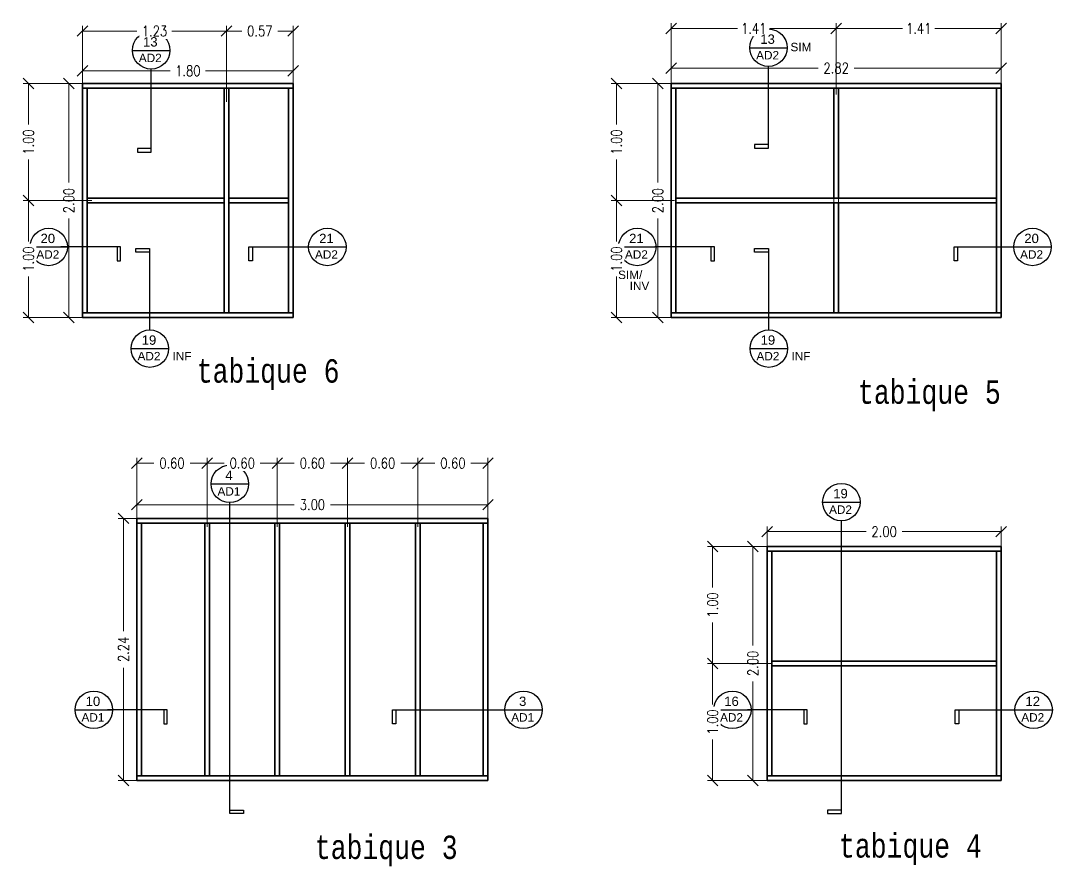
# Model space of a CAD drawing. Header units: metres. Extents: x -40 to 265, y 63 to 163.
# Drawn here: x 200.86 to 209.67, y 138.22 to 145.44 of the extents above; entities that cross this region are included whole.
import ezdxf
from ezdxf.enums import TextEntityAlignment as Align

# ---------------------------------------------------------------- set-up
doc = ezdxf.new("R2010")
doc.units = ezdxf.units.M
doc.header["$LTSCALE"] = 5
doc.header["$MEASUREMENT"] = 0
doc.layers.get('0').update_dxf_attribs({"color": 30})
doc.layers.get('DEFPOINTS').update_dxf_attribs({"color": 210})
for name, color, linetype, lineweight in [('A-ANNO-DIMS', 3, 'Continuous', 18), ('A-ANNO-TEXT', 3, 'Continuous', 18), ('A-DETL-GRPH', 4, 'Continuous', 25), ('A-DETL-MBND', 3, 'Continuous', 18), ('A-ELEV-MBE1', 7, 'Continuous', 35)]:
    doc.layers.add(name, color=color, linetype=linetype, lineweight=lineweight)
doc.styles.add('E-ARIAL', font='arial.ttf')
doc.styles.add('E-ROMANS', font='romans.shx', dxfattribs={"width": 0.8})
doc.dimstyles.new('E-0050_TICK_18', dxfattribs={"dimscale": 0.001, "dimtxt": 90, "dimasz": 90, "dimexe": 45, "dimexo": 30, "dimgap": 45, "dimtad": 0, "dimzin": 0, "dimdsep": 46, "dimtxsty": 'E-ROMANS', "dimblk": 'OBLIQUE', "dimcen": 45, "dimclrd": 256, "dimclre": 256, "dimclrt": 256, "dimadec": 0, "dimazin": 0, "dimtfac": 1, "dimtmove": 1, "dimatfit": 3, "dimldrblk": 'OPEN90', "dimfxl": 1, "dimtfill": 1, "dimtolj": 1, "dimtzin": 0, "dimarcsym": 0})

# ---------------------------------------------------------------- blocks, each defined once
blk = doc.blocks.new('_Oblique')
at = {"color": 0, "linetype": 'ByBlock', "lineweight": -2}
blk.add_line((-0.5, -0.5), (0.5, 0.5), dxfattribs=at)
blk = doc.blocks.new('*D152')
at = {"layer": 'A-ANNO-DIMS', "lineweight": -2, "transparency": 16777216}
for p, q in [((201.8623, 141.1906), (201.6902, 141.1906)), ((201.7352, 141.1906), (201.7352, 140.227)), ((201.7352, 138.9506), (201.7352, 139.9142)), ((201.8623, 138.9506), (201.6902, 138.9506))]:
    blk.add_line(p, q, dxfattribs=at)
at = {"layer": 'DEFPOINTS', "color": 0, "transparency": 16777216}
for p in [(201.8923, 141.1906), (201.7352, 138.9506), (201.8923, 138.9506)]:
    blk.add_point(p, dxfattribs=at)
at = {"layer": 'A-ANNO-DIMS', "lineweight": -2, "transparency": 16777216, "xscale": 0.09, "yscale": 0.09, "zscale": 0.09}
for p, rotation in [((201.7352, 141.1906), 90), ((201.7352, 138.9506), 270)]:
    blk.add_blockref('_Oblique', p, dxfattribs=dict(at, rotation=rotation))
at = {"layer": 'A-ANNO-DIMS', "transparency": 16777216, "insert": (201.7352, 140.0706), "char_height": 0.09, "attachment_point": 5, "rotation": 90, "style": 'E-ROMANS', "bg_fill": 3, "box_fill_scale": 1.25, "bg_fill_color": 256, "bg_fill_true_color": 13158600, "bg_fill_transparency": 0}
blk.add_mtext('\\A1;2.24', dxfattribs=at)
blk = doc.blocks.new('_Open90')
at = {"color": 0, "linetype": 'ByBlock', "lineweight": -2}
for p, q in [((0, 0), (-1, 0)), ((-0.5, 0.5), (0, 0)), ((0, 0), (-0.5, -0.5))]:
    blk.add_line(p, q, dxfattribs=at)
blk = doc.blocks.new('*D153')
at = {"layer": 'A-ANNO-DIMS', "lineweight": -2, "transparency": 16777216}
for p, q in [((207.2052, 140.9506), (207.0682, 140.9506)), ((207.1132, 140.9506), (207.1132, 140.1053)), ((207.1132, 138.9506), (207.1132, 139.7959)), ((207.2052, 138.9506), (207.0682, 138.9506))]:
    blk.add_line(p, q, dxfattribs=at)
at = {"layer": 'DEFPOINTS', "color": 0, "transparency": 16777216}
for p in [(207.2352, 140.9506), (207.1132, 138.9506), (207.2352, 138.9506)]:
    blk.add_point(p, dxfattribs=at)
at = {"layer": 'A-ANNO-DIMS', "lineweight": -2, "transparency": 16777216, "xscale": 0.09, "yscale": 0.09, "zscale": 0.09}
for p, rotation in [((207.1132, 140.9506), 90), ((207.1132, 138.9506), 270)]:
    blk.add_blockref('_Oblique', p, dxfattribs=dict(at, rotation=rotation))
at = {"layer": 'A-ANNO-DIMS', "transparency": 16777216, "insert": (207.1132, 139.9506), "char_height": 0.09, "attachment_point": 5, "rotation": 90, "style": 'E-ROMANS', "bg_fill": 3, "box_fill_scale": 1.25, "bg_fill_color": 256, "bg_fill_true_color": 13158600, "bg_fill_transparency": 0}
blk.add_mtext('\\A1;2.00', dxfattribs=at)
blk = doc.blocks.new('*D154')
at = {"layer": 'A-ANNO-DIMS', "lineweight": -2, "transparency": 16777216}
for p, q in [((207.2769, 140.9506), (206.7246, 140.9506)), ((206.7696, 140.9506), (206.7696, 140.6002)), ((206.7696, 139.9506), (206.7696, 140.301)), ((207.2769, 139.9506), (206.7246, 139.9506))]:
    blk.add_line(p, q, dxfattribs=at)
at = {"layer": 'DEFPOINTS', "color": 0, "transparency": 16777216}
for p in [(206.7696, 140.9506), (207.3069, 140.9506), (207.3069, 139.9506)]:
    blk.add_point(p, dxfattribs=at)
at = {"layer": 'A-ANNO-DIMS', "lineweight": -2, "transparency": 16777216, "xscale": 0.09, "yscale": 0.09, "zscale": 0.09}
for p, rotation in [((206.7696, 140.9506), 90), ((206.7696, 139.9506), 270)]:
    blk.add_blockref('_Oblique', p, dxfattribs=dict(at, rotation=rotation))
at = {"layer": 'A-ANNO-DIMS', "transparency": 16777216, "insert": (206.7696, 140.4506), "char_height": 0.09, "attachment_point": 5, "rotation": 90, "style": 'E-ROMANS', "bg_fill": 3, "box_fill_scale": 1.25, "bg_fill_color": 256, "bg_fill_true_color": 13158600, "bg_fill_transparency": 0}
blk.add_mtext('\\A1;1.00', dxfattribs=at)
blk = doc.blocks.new('*D155')
at = {"layer": 'A-ANNO-DIMS', "lineweight": -2, "transparency": 16777216}
for p, q in [((207.2769, 139.9506), (206.7246, 139.9506)), ((206.7696, 139.9506), (206.7696, 139.6002)), ((206.7696, 138.9506), (206.7696, 139.301)), ((207.2769, 138.9506), (206.7246, 138.9506))]:
    blk.add_line(p, q, dxfattribs=at)
at = {"layer": 'DEFPOINTS', "color": 0, "transparency": 16777216}
for p in [(207.3069, 139.9506), (206.7696, 138.9506), (207.3069, 138.9506)]:
    blk.add_point(p, dxfattribs=at)
at = {"layer": 'A-ANNO-DIMS', "lineweight": -2, "transparency": 16777216, "xscale": 0.09, "yscale": 0.09, "zscale": 0.09}
for p, rotation in [((206.7696, 139.9506), 90), ((206.7696, 138.9506), 270)]:
    blk.add_blockref('_Oblique', p, dxfattribs=dict(at, rotation=rotation))
at = {"layer": 'A-ANNO-DIMS', "transparency": 16777216, "insert": (206.7696, 139.4506), "char_height": 0.09, "attachment_point": 5, "rotation": 90, "style": 'E-ROMANS', "bg_fill": 3, "box_fill_scale": 1.25, "bg_fill_color": 256, "bg_fill_true_color": 13158600, "bg_fill_transparency": 0}
blk.add_mtext('\\A1;1.00', dxfattribs=at)
blk = doc.blocks.new('*D156')
at = {"layer": 'A-ANNO-DIMS', "lineweight": -2, "transparency": 16777216}
for p, q in [((207.2352, 140.9806), (207.2352, 141.1219)), ((207.2352, 141.0769), (208.0805, 141.0769)), ((209.2352, 141.0769), (208.3899, 141.0769)), ((209.2352, 140.9806), (209.2352, 141.1219))]:
    blk.add_line(p, q, dxfattribs=at)
at = {"layer": 'DEFPOINTS', "color": 0, "transparency": 16777216}
for p in [(209.2352, 141.0769), (207.2352, 140.9506), (209.2352, 140.9506)]:
    blk.add_point(p, dxfattribs=at)
at = {"layer": 'A-ANNO-DIMS', "lineweight": -2, "transparency": 16777216, "xscale": 0.09, "yscale": 0.09, "zscale": 0.09, "rotation": 180}
blk.add_blockref('_Oblique', (207.2352, 141.0769), dxfattribs=at)
at = {"layer": 'A-ANNO-DIMS', "lineweight": -2, "transparency": 16777216, "xscale": 0.09, "yscale": 0.09, "zscale": 0.09}
blk.add_blockref('_Oblique', (209.2352, 141.0769), dxfattribs=at)
at = {"layer": 'A-ANNO-DIMS', "transparency": 16777216, "insert": (208.2352, 141.0769), "char_height": 0.09, "attachment_point": 5, "style": 'E-ROMANS', "bg_fill": 3, "box_fill_scale": 1.25, "bg_fill_color": 256, "bg_fill_true_color": 13158600, "bg_fill_transparency": 0}
blk.add_mtext('\\A1;2.00', dxfattribs=at)
blk = doc.blocks.new('*D157')
at = {"layer": 'A-ANNO-DIMS', "lineweight": -2, "transparency": 16777216}
for p, q in [((206.4045, 144.9061), (206.2561, 144.9061)), ((206.3011, 144.9061), (206.3011, 144.0608)), ((206.3011, 142.9061), (206.3011, 143.7514)), ((206.4045, 142.9061), (206.2561, 142.9061))]:
    blk.add_line(p, q, dxfattribs=at)
at = {"layer": 'DEFPOINTS', "color": 0, "transparency": 16777216}
for p in [(206.4345, 144.9061), (206.3011, 142.9061), (206.4345, 142.9061)]:
    blk.add_point(p, dxfattribs=at)
at = {"layer": 'A-ANNO-DIMS', "lineweight": -2, "transparency": 16777216, "xscale": 0.09, "yscale": 0.09, "zscale": 0.09}
for p, rotation in [((206.3011, 144.9061), 90), ((206.3011, 142.9061), 270)]:
    blk.add_blockref('_Oblique', p, dxfattribs=dict(at, rotation=rotation))
at = {"layer": 'A-ANNO-DIMS', "transparency": 16777216, "insert": (206.3011, 143.9061), "char_height": 0.09, "attachment_point": 5, "rotation": 90, "style": 'E-ROMANS', "bg_fill": 3, "box_fill_scale": 1.25, "bg_fill_color": 256, "bg_fill_true_color": 13158600, "bg_fill_transparency": 0}
blk.add_mtext('\\A1;2.00', dxfattribs=at)
blk = doc.blocks.new('*D158')
at = {"layer": 'A-ANNO-DIMS', "lineweight": -2, "transparency": 16777216}
for p, q in [((206.4445, 143.9061), (205.903, 143.9061)), ((205.948, 143.9061), (205.948, 143.5557)), ((205.948, 142.9061), (205.948, 143.2565)), ((206.4445, 142.9061), (205.903, 142.9061))]:
    blk.add_line(p, q, dxfattribs=at)
at = {"layer": 'DEFPOINTS', "color": 0, "transparency": 16777216}
for p in [(206.4745, 143.9061), (205.948, 142.9061), (206.4745, 142.9061)]:
    blk.add_point(p, dxfattribs=at)
at = {"layer": 'A-ANNO-DIMS', "lineweight": -2, "transparency": 16777216, "xscale": 0.09, "yscale": 0.09, "zscale": 0.09}
for p, rotation in [((205.948, 143.9061), 90), ((205.948, 142.9061), 270)]:
    blk.add_blockref('_Oblique', p, dxfattribs=dict(at, rotation=rotation))
at = {"layer": 'A-ANNO-DIMS', "transparency": 16777216, "insert": (205.948, 143.4061), "char_height": 0.09, "attachment_point": 5, "rotation": 90, "style": 'E-ROMANS', "bg_fill": 3, "box_fill_scale": 1.25, "bg_fill_color": 256, "bg_fill_true_color": 13158600, "bg_fill_transparency": 0}
blk.add_mtext('\\A1;1.00', dxfattribs=at)
blk = doc.blocks.new('*D159')
at = {"layer": 'A-ANNO-DIMS', "lineweight": -2, "transparency": 16777216}
for p, q in [((206.4445, 144.9061), (205.903, 144.9061)), ((205.948, 144.9061), (205.948, 144.5557)), ((205.948, 143.9061), (205.948, 144.2565)), ((206.4445, 143.9061), (205.903, 143.9061))]:
    blk.add_line(p, q, dxfattribs=at)
at = {"layer": 'DEFPOINTS', "color": 0, "transparency": 16777216}
for p in [(205.948, 144.9061), (206.4745, 144.9061), (206.4745, 143.9061)]:
    blk.add_point(p, dxfattribs=at)
at = {"layer": 'A-ANNO-DIMS', "lineweight": -2, "transparency": 16777216, "xscale": 0.09, "yscale": 0.09, "zscale": 0.09}
for p, rotation in [((205.948, 144.9061), 90), ((205.948, 143.9061), 270)]:
    blk.add_blockref('_Oblique', p, dxfattribs=dict(at, rotation=rotation))
at = {"layer": 'A-ANNO-DIMS', "transparency": 16777216, "insert": (205.948, 144.4061), "char_height": 0.09, "attachment_point": 5, "rotation": 90, "style": 'E-ROMANS', "bg_fill": 3, "box_fill_scale": 1.25, "bg_fill_color": 256, "bg_fill_true_color": 13158600, "bg_fill_transparency": 0}
blk.add_mtext('\\A1;1.00', dxfattribs=at)
blk = doc.blocks.new('*D167')
at = {"layer": 'A-ANNO-DIMS', "lineweight": -2, "transparency": 16777216}
for p, q in [((201.8499, 141.1722), (201.8499, 141.352)), ((204.8499, 141.1722), (204.8499, 141.352)), ((201.8499, 141.307), (203.1951, 141.307)), ((204.8499, 141.307), (203.5046, 141.307))]:
    blk.add_line(p, q, dxfattribs=at)
at = {"layer": 'DEFPOINTS', "color": 0, "transparency": 16777216}
for p in [(204.8499, 141.307), (201.8499, 141.1422), (204.8499, 141.1422)]:
    blk.add_point(p, dxfattribs=at)
at = {"layer": 'A-ANNO-DIMS', "lineweight": -2, "transparency": 16777216, "xscale": 0.09, "yscale": 0.09, "zscale": 0.09, "rotation": 180}
blk.add_blockref('_Oblique', (201.8499, 141.307), dxfattribs=at)
at = {"layer": 'A-ANNO-DIMS', "lineweight": -2, "transparency": 16777216, "xscale": 0.09, "yscale": 0.09, "zscale": 0.09}
blk.add_blockref('_Oblique', (204.8499, 141.307), dxfattribs=at)
at = {"layer": 'A-ANNO-DIMS', "transparency": 16777216, "insert": (203.3499, 141.307), "char_height": 0.09, "attachment_point": 5, "style": 'E-ROMANS', "bg_fill": 3, "box_fill_scale": 1.25, "bg_fill_color": 256, "bg_fill_true_color": 13158600, "bg_fill_transparency": 0}
blk.add_mtext('\\A1;3.00', dxfattribs=at)
blk = doc.blocks.new('*D168')
at = {"layer": 'A-ANNO-DIMS', "lineweight": -2, "transparency": 16777216}
for p, q in [((201.8499, 141.1584), (201.8499, 141.7072)), ((202.4499, 141.1584), (202.4499, 141.7072)), ((201.8499, 141.6622), (201.9951, 141.6622)), ((202.4499, 141.6622), (202.3046, 141.6622))]:
    blk.add_line(p, q, dxfattribs=at)
at = {"layer": 'DEFPOINTS', "color": 0, "transparency": 16777216}
for p in [(202.4499, 141.6622), (201.8499, 141.1284), (202.4499, 141.1284)]:
    blk.add_point(p, dxfattribs=at)
at = {"layer": 'A-ANNO-DIMS', "lineweight": -2, "transparency": 16777216, "xscale": 0.09, "yscale": 0.09, "zscale": 0.09, "rotation": 180}
blk.add_blockref('_Oblique', (201.8499, 141.6622), dxfattribs=at)
at = {"layer": 'A-ANNO-DIMS', "lineweight": -2, "transparency": 16777216, "xscale": 0.09, "yscale": 0.09, "zscale": 0.09}
blk.add_blockref('_Oblique', (202.4499, 141.6622), dxfattribs=at)
at = {"layer": 'A-ANNO-DIMS', "transparency": 16777216, "insert": (202.1499, 141.6622), "char_height": 0.09, "attachment_point": 5, "style": 'E-ROMANS', "bg_fill": 3, "box_fill_scale": 1.25, "bg_fill_color": 256, "bg_fill_true_color": 13158600, "bg_fill_transparency": 0}
blk.add_mtext('\\A1;0.60', dxfattribs=at)
blk = doc.blocks.new('*D169')
at = {"layer": 'A-ANNO-DIMS', "lineweight": -2, "transparency": 16777216}
for p, q in [((202.4499, 141.1184), (202.4499, 141.7072)), ((203.0499, 141.1184), (203.0499, 141.7072)), ((202.4499, 141.6622), (202.5951, 141.6622)), ((203.0499, 141.6622), (202.9046, 141.6622))]:
    blk.add_line(p, q, dxfattribs=at)
at = {"layer": 'DEFPOINTS', "color": 0, "transparency": 16777216}
for p in [(203.0499, 141.6622), (202.4499, 141.0884), (203.0499, 141.0884)]:
    blk.add_point(p, dxfattribs=at)
at = {"layer": 'A-ANNO-DIMS', "lineweight": -2, "transparency": 16777216, "xscale": 0.09, "yscale": 0.09, "zscale": 0.09, "rotation": 180}
blk.add_blockref('_Oblique', (202.4499, 141.6622), dxfattribs=at)
at = {"layer": 'A-ANNO-DIMS', "lineweight": -2, "transparency": 16777216, "xscale": 0.09, "yscale": 0.09, "zscale": 0.09}
blk.add_blockref('_Oblique', (203.0499, 141.6622), dxfattribs=at)
at = {"layer": 'A-ANNO-DIMS', "transparency": 16777216, "insert": (202.7499, 141.6622), "char_height": 0.09, "attachment_point": 5, "style": 'E-ROMANS', "bg_fill": 3, "box_fill_scale": 1.25, "bg_fill_color": 256, "bg_fill_true_color": 13158600, "bg_fill_transparency": 0}
blk.add_mtext('\\A1;0.60', dxfattribs=at)
blk = doc.blocks.new('*D170')
at = {"layer": 'A-ANNO-DIMS', "lineweight": -2, "transparency": 16777216}
for p, q in [((203.0499, 141.1184), (203.0499, 141.7072)), ((203.6499, 141.1184), (203.6499, 141.7072)), ((203.0499, 141.6622), (203.1951, 141.6622)), ((203.6499, 141.6622), (203.5046, 141.6622))]:
    blk.add_line(p, q, dxfattribs=at)
at = {"layer": 'DEFPOINTS', "color": 0, "transparency": 16777216}
for p in [(203.6499, 141.6622), (203.0499, 141.0884), (203.6499, 141.0884)]:
    blk.add_point(p, dxfattribs=at)
at = {"layer": 'A-ANNO-DIMS', "lineweight": -2, "transparency": 16777216, "xscale": 0.09, "yscale": 0.09, "zscale": 0.09, "rotation": 180}
blk.add_blockref('_Oblique', (203.0499, 141.6622), dxfattribs=at)
at = {"layer": 'A-ANNO-DIMS', "lineweight": -2, "transparency": 16777216, "xscale": 0.09, "yscale": 0.09, "zscale": 0.09}
blk.add_blockref('_Oblique', (203.6499, 141.6622), dxfattribs=at)
at = {"layer": 'A-ANNO-DIMS', "transparency": 16777216, "insert": (203.3499, 141.6622), "char_height": 0.09, "attachment_point": 5, "style": 'E-ROMANS', "bg_fill": 3, "box_fill_scale": 1.25, "bg_fill_color": 256, "bg_fill_true_color": 13158600, "bg_fill_transparency": 0}
blk.add_mtext('\\A1;0.60', dxfattribs=at)
blk = doc.blocks.new('*D171')
at = {"layer": 'A-ANNO-DIMS', "lineweight": -2, "transparency": 16777216}
for p, q in [((203.6499, 141.1184), (203.6499, 141.7072)), ((204.2499, 141.1184), (204.2499, 141.7072)), ((203.6499, 141.6622), (203.7951, 141.6622)), ((204.2499, 141.6622), (204.1046, 141.6622))]:
    blk.add_line(p, q, dxfattribs=at)
at = {"layer": 'DEFPOINTS', "color": 0, "transparency": 16777216}
for p in [(204.2499, 141.6622), (203.6499, 141.0884), (204.2499, 141.0884)]:
    blk.add_point(p, dxfattribs=at)
at = {"layer": 'A-ANNO-DIMS', "lineweight": -2, "transparency": 16777216, "xscale": 0.09, "yscale": 0.09, "zscale": 0.09, "rotation": 180}
blk.add_blockref('_Oblique', (203.6499, 141.6622), dxfattribs=at)
at = {"layer": 'A-ANNO-DIMS', "lineweight": -2, "transparency": 16777216, "xscale": 0.09, "yscale": 0.09, "zscale": 0.09}
blk.add_blockref('_Oblique', (204.2499, 141.6622), dxfattribs=at)
at = {"layer": 'A-ANNO-DIMS', "transparency": 16777216, "insert": (203.9499, 141.6622), "char_height": 0.09, "attachment_point": 5, "style": 'E-ROMANS', "bg_fill": 3, "box_fill_scale": 1.25, "bg_fill_color": 256, "bg_fill_true_color": 13158600, "bg_fill_transparency": 0}
blk.add_mtext('\\A1;0.60', dxfattribs=at)
blk = doc.blocks.new('*D172')
at = {"layer": 'A-ANNO-DIMS', "lineweight": -2, "transparency": 16777216}
for p, q in [((204.2499, 141.1184), (204.2499, 141.7072)), ((204.8499, 141.1184), (204.8499, 141.7072)), ((204.2499, 141.6622), (204.3951, 141.6622)), ((204.8499, 141.6622), (204.7046, 141.6622))]:
    blk.add_line(p, q, dxfattribs=at)
at = {"layer": 'DEFPOINTS', "color": 0, "transparency": 16777216}
for p in [(204.8499, 141.6622), (204.2499, 141.0884), (204.8499, 141.0884)]:
    blk.add_point(p, dxfattribs=at)
at = {"layer": 'A-ANNO-DIMS', "lineweight": -2, "transparency": 16777216, "xscale": 0.09, "yscale": 0.09, "zscale": 0.09, "rotation": 180}
blk.add_blockref('_Oblique', (204.2499, 141.6622), dxfattribs=at)
at = {"layer": 'A-ANNO-DIMS', "lineweight": -2, "transparency": 16777216, "xscale": 0.09, "yscale": 0.09, "zscale": 0.09}
blk.add_blockref('_Oblique', (204.8499, 141.6622), dxfattribs=at)
at = {"layer": 'A-ANNO-DIMS', "transparency": 16777216, "insert": (204.5499, 141.6622), "char_height": 0.09, "attachment_point": 5, "style": 'E-ROMANS', "bg_fill": 3, "box_fill_scale": 1.25, "bg_fill_color": 256, "bg_fill_true_color": 13158600, "bg_fill_transparency": 0}
blk.add_mtext('\\A1;0.60', dxfattribs=at)
blk = doc.blocks.new('*D173')
at = {"layer": 'A-ANNO-DIMS', "lineweight": -2, "transparency": 16777216}
for p, q in [((206.4154, 144.9361), (206.4154, 145.0831)), ((206.4154, 145.0381), (207.6706, 145.0381)), ((209.2352, 145.0381), (207.98, 145.0381)), ((209.2352, 144.9361), (209.2352, 145.0831))]:
    blk.add_line(p, q, dxfattribs=at)
at = {"layer": 'DEFPOINTS', "color": 0, "transparency": 16777216}
for p in [(209.2352, 145.0381), (206.4154, 144.9061), (209.2352, 144.9061)]:
    blk.add_point(p, dxfattribs=at)
at = {"layer": 'A-ANNO-DIMS', "lineweight": -2, "transparency": 16777216, "xscale": 0.09, "yscale": 0.09, "zscale": 0.09, "rotation": 180}
blk.add_blockref('_Oblique', (206.4154, 145.0381), dxfattribs=at)
at = {"layer": 'A-ANNO-DIMS', "lineweight": -2, "transparency": 16777216, "xscale": 0.09, "yscale": 0.09, "zscale": 0.09}
blk.add_blockref('_Oblique', (209.2352, 145.0381), dxfattribs=at)
at = {"layer": 'A-ANNO-DIMS', "transparency": 16777216, "insert": (207.8253, 145.0381), "char_height": 0.09, "attachment_point": 5, "style": 'E-ROMANS', "bg_fill": 3, "box_fill_scale": 1.25, "bg_fill_color": 256, "bg_fill_true_color": 13158600, "bg_fill_transparency": 0}
blk.add_mtext('\\A1;2.82', dxfattribs=at)
blk = doc.blocks.new('*D174')
at = {"layer": 'A-ANNO-DIMS', "lineweight": -2, "transparency": 16777216}
for p, q in [((206.4154, 144.8135), (206.4154, 145.4211)), ((207.8253, 144.8135), (207.8253, 145.4211)), ((206.4154, 145.3761), (206.981, 145.3761)), ((207.8253, 145.3761), (207.2596, 145.3761))]:
    blk.add_line(p, q, dxfattribs=at)
at = {"layer": 'DEFPOINTS', "color": 0, "transparency": 16777216}
for p in [(207.8253, 145.3761), (206.4154, 144.7835), (207.8253, 144.7835)]:
    blk.add_point(p, dxfattribs=at)
at = {"layer": 'A-ANNO-DIMS', "lineweight": -2, "transparency": 16777216, "xscale": 0.09, "yscale": 0.09, "zscale": 0.09, "rotation": 180}
blk.add_blockref('_Oblique', (206.4154, 145.3761), dxfattribs=at)
at = {"layer": 'A-ANNO-DIMS', "lineweight": -2, "transparency": 16777216, "xscale": 0.09, "yscale": 0.09, "zscale": 0.09}
blk.add_blockref('_Oblique', (207.8253, 145.3761), dxfattribs=at)
at = {"layer": 'A-ANNO-DIMS', "transparency": 16777216, "insert": (207.1203, 145.3761), "char_height": 0.09, "attachment_point": 5, "style": 'E-ROMANS', "bg_fill": 3, "box_fill_scale": 1.25, "bg_fill_color": 256, "bg_fill_true_color": 13158600, "bg_fill_transparency": 0}
blk.add_mtext('\\A1;1.41', dxfattribs=at)
blk = doc.blocks.new('*D175')
at = {"layer": 'A-ANNO-DIMS', "lineweight": -2, "transparency": 16777216}
for p, q in [((207.8253, 144.8135), (207.8253, 145.4211)), ((209.2352, 144.8135), (209.2352, 145.4211)), ((207.8253, 145.3761), (208.3909, 145.3761)), ((209.2352, 145.3761), (208.6695, 145.3761))]:
    blk.add_line(p, q, dxfattribs=at)
at = {"layer": 'DEFPOINTS', "color": 0, "transparency": 16777216}
for p in [(209.2352, 145.3761), (207.8253, 144.7835), (209.2352, 144.7835)]:
    blk.add_point(p, dxfattribs=at)
at = {"layer": 'A-ANNO-DIMS', "lineweight": -2, "transparency": 16777216, "xscale": 0.09, "yscale": 0.09, "zscale": 0.09, "rotation": 180}
blk.add_blockref('_Oblique', (207.8253, 145.3761), dxfattribs=at)
at = {"layer": 'A-ANNO-DIMS', "lineweight": -2, "transparency": 16777216, "xscale": 0.09, "yscale": 0.09, "zscale": 0.09}
blk.add_blockref('_Oblique', (209.2352, 145.3761), dxfattribs=at)
at = {"layer": 'A-ANNO-DIMS', "transparency": 16777216, "insert": (208.5302, 145.3761), "char_height": 0.09, "attachment_point": 5, "style": 'E-ROMANS', "bg_fill": 3, "box_fill_scale": 1.25, "bg_fill_color": 256, "bg_fill_true_color": 13158600, "bg_fill_transparency": 0}
blk.add_mtext('\\A1;1.41', dxfattribs=at)
blk = doc.blocks.new('*D176')
at = {"layer": 'A-ANNO-DIMS', "lineweight": -2, "transparency": 16777216}
for p, q in [((201.4061, 144.9061), (201.2232, 144.9061)), ((201.2682, 144.9061), (201.2682, 144.0608)), ((201.2682, 142.9061), (201.2682, 143.7514)), ((201.4061, 142.9061), (201.2232, 142.9061))]:
    blk.add_line(p, q, dxfattribs=at)
at = {"layer": 'DEFPOINTS', "color": 0, "transparency": 16777216}
for p in [(201.4361, 144.9061), (201.2682, 142.9061), (201.4361, 142.9061)]:
    blk.add_point(p, dxfattribs=at)
at = {"layer": 'A-ANNO-DIMS', "lineweight": -2, "transparency": 16777216, "xscale": 0.09, "yscale": 0.09, "zscale": 0.09}
for p, rotation in [((201.2682, 144.9061), 90), ((201.2682, 142.9061), 270)]:
    blk.add_blockref('_Oblique', p, dxfattribs=dict(at, rotation=rotation))
at = {"layer": 'A-ANNO-DIMS', "transparency": 16777216, "insert": (201.2682, 143.9061), "char_height": 0.09, "attachment_point": 5, "rotation": 90, "style": 'E-ROMANS', "bg_fill": 3, "box_fill_scale": 1.25, "bg_fill_color": 256, "bg_fill_true_color": 13158600, "bg_fill_transparency": 0}
blk.add_mtext('\\A1;2.00', dxfattribs=at)
blk = doc.blocks.new('*D177')
at = {"layer": 'A-ANNO-DIMS', "lineweight": -2, "transparency": 16777216}
for p, q in [((201.4651, 144.9061), (200.879, 144.9061)), ((200.924, 144.9061), (200.924, 144.5557)), ((200.924, 143.9061), (200.924, 144.2565)), ((201.4651, 143.9061), (200.879, 143.9061))]:
    blk.add_line(p, q, dxfattribs=at)
at = {"layer": 'DEFPOINTS', "color": 0, "transparency": 16777216}
for p in [(200.924, 144.9061), (201.4951, 144.9061), (201.4951, 143.9061)]:
    blk.add_point(p, dxfattribs=at)
at = {"layer": 'A-ANNO-DIMS', "lineweight": -2, "transparency": 16777216, "xscale": 0.09, "yscale": 0.09, "zscale": 0.09}
for p, rotation in [((200.924, 144.9061), 90), ((200.924, 143.9061), 270)]:
    blk.add_blockref('_Oblique', p, dxfattribs=dict(at, rotation=rotation))
at = {"layer": 'A-ANNO-DIMS', "transparency": 16777216, "insert": (200.924, 144.4061), "char_height": 0.09, "attachment_point": 5, "rotation": 90, "style": 'E-ROMANS', "bg_fill": 3, "box_fill_scale": 1.25, "bg_fill_color": 256, "bg_fill_true_color": 13158600, "bg_fill_transparency": 0}
blk.add_mtext('\\A1;1.00', dxfattribs=at)
blk = doc.blocks.new('*D178')
at = {"layer": 'A-ANNO-DIMS', "lineweight": -2, "transparency": 16777216}
for p, q in [((201.4651, 143.9061), (200.879, 143.9061)), ((200.924, 143.9061), (200.924, 143.5557)), ((200.924, 142.9061), (200.924, 143.2565)), ((201.4651, 142.9061), (200.879, 142.9061))]:
    blk.add_line(p, q, dxfattribs=at)
at = {"layer": 'DEFPOINTS', "color": 0, "transparency": 16777216}
for p in [(201.4951, 143.9061), (200.924, 142.9061), (201.4951, 142.9061)]:
    blk.add_point(p, dxfattribs=at)
at = {"layer": 'A-ANNO-DIMS', "lineweight": -2, "transparency": 16777216, "xscale": 0.09, "yscale": 0.09, "zscale": 0.09}
for p, rotation in [((200.924, 143.9061), 90), ((200.924, 142.9061), 270)]:
    blk.add_blockref('_Oblique', p, dxfattribs=dict(at, rotation=rotation))
at = {"layer": 'A-ANNO-DIMS', "transparency": 16777216, "insert": (200.924, 143.4061), "char_height": 0.09, "attachment_point": 5, "rotation": 90, "style": 'E-ROMANS', "bg_fill": 3, "box_fill_scale": 1.25, "bg_fill_color": 256, "bg_fill_true_color": 13158600, "bg_fill_transparency": 0}
blk.add_mtext('\\A1;1.00', dxfattribs=at)
blk = doc.blocks.new('*D179')
at = {"layer": 'A-ANNO-DIMS', "lineweight": -2, "transparency": 16777216}
for p, q in [((201.3852, 144.7493), (201.3852, 145.3995)), ((202.6152, 144.7493), (202.6152, 145.3995)), ((201.3852, 145.3545), (201.8506, 145.3545)), ((202.6152, 145.3545), (202.1498, 145.3545))]:
    blk.add_line(p, q, dxfattribs=at)
at = {"layer": 'DEFPOINTS', "color": 0, "transparency": 16777216}
for p in [(201.3852, 145.3545), (201.3852, 144.7193), (202.6152, 144.7193)]:
    blk.add_point(p, dxfattribs=at)
at = {"layer": 'A-ANNO-DIMS', "lineweight": -2, "transparency": 16777216, "xscale": 0.09, "yscale": 0.09, "zscale": 0.09, "rotation": 180}
blk.add_blockref('_Oblique', (201.3852, 145.3545), dxfattribs=at)
at = {"layer": 'A-ANNO-DIMS', "lineweight": -2, "transparency": 16777216, "xscale": 0.09, "yscale": 0.09, "zscale": 0.09}
blk.add_blockref('_Oblique', (202.6152, 145.3545), dxfattribs=at)
at = {"layer": 'A-ANNO-DIMS', "transparency": 16777216, "insert": (202.0002, 145.3545), "char_height": 0.09, "attachment_point": 5, "style": 'E-ROMANS', "bg_fill": 3, "box_fill_scale": 1.25, "bg_fill_color": 256, "bg_fill_true_color": 13158600, "bg_fill_transparency": 0}
blk.add_mtext('\\A1;1.23', dxfattribs=at)
blk = doc.blocks.new('*D180')
at = {"layer": 'A-ANNO-DIMS', "lineweight": -2, "transparency": 16777216}
for p, q in [((201.3852, 144.9121), (201.3852, 145.0591)), ((203.1852, 144.9121), (203.1852, 145.0591)), ((201.3852, 145.0141), (202.1356, 145.0141)), ((203.1852, 145.0141), (202.4348, 145.0141))]:
    blk.add_line(p, q, dxfattribs=at)
at = {"layer": 'DEFPOINTS', "color": 0, "transparency": 16777216}
for p in [(203.1852, 145.0141), (201.3852, 144.8821), (203.1852, 144.8821)]:
    blk.add_point(p, dxfattribs=at)
at = {"layer": 'A-ANNO-DIMS', "lineweight": -2, "transparency": 16777216, "xscale": 0.09, "yscale": 0.09, "zscale": 0.09, "rotation": 180}
blk.add_blockref('_Oblique', (201.3852, 145.0141), dxfattribs=at)
at = {"layer": 'A-ANNO-DIMS', "lineweight": -2, "transparency": 16777216, "xscale": 0.09, "yscale": 0.09, "zscale": 0.09}
blk.add_blockref('_Oblique', (203.1852, 145.0141), dxfattribs=at)
at = {"layer": 'A-ANNO-DIMS', "transparency": 16777216, "insert": (202.2852, 145.0141), "char_height": 0.09, "attachment_point": 5, "style": 'E-ROMANS', "bg_fill": 3, "box_fill_scale": 1.25, "bg_fill_color": 256, "bg_fill_true_color": 13158600, "bg_fill_transparency": 0}
blk.add_mtext('\\A1;1.80', dxfattribs=at)
blk = doc.blocks.new('*D181')
at = {"layer": 'A-ANNO-DIMS', "lineweight": -2, "transparency": 16777216}
for p, q in [((202.6152, 144.7493), (202.6152, 145.3995)), ((203.1852, 144.7493), (203.1852, 145.3995)), ((202.6152, 145.3545), (202.7455, 145.3545)), ((203.1852, 145.3545), (203.0549, 145.3545))]:
    blk.add_line(p, q, dxfattribs=at)
at = {"layer": 'DEFPOINTS', "color": 0, "transparency": 16777216}
for p in [(203.1852, 145.3545), (202.6152, 144.7193), (203.1852, 144.7193)]:
    blk.add_point(p, dxfattribs=at)
at = {"layer": 'A-ANNO-DIMS', "lineweight": -2, "transparency": 16777216, "xscale": 0.09, "yscale": 0.09, "zscale": 0.09, "rotation": 180}
blk.add_blockref('_Oblique', (202.6152, 145.3545), dxfattribs=at)
at = {"layer": 'A-ANNO-DIMS', "lineweight": -2, "transparency": 16777216, "xscale": 0.09, "yscale": 0.09, "zscale": 0.09}
blk.add_blockref('_Oblique', (203.1852, 145.3545), dxfattribs=at)
at = {"layer": 'A-ANNO-DIMS', "transparency": 16777216, "insert": (202.9002, 145.3545), "char_height": 0.09, "attachment_point": 5, "style": 'E-ROMANS', "bg_fill": 3, "box_fill_scale": 1.25, "bg_fill_color": 256, "bg_fill_true_color": 13158600, "bg_fill_transparency": 0}
blk.add_mtext('\\A1;0.57', dxfattribs=at)
blk = doc.blocks.new('QM-ARQ-DET')
at = {"layer": 'A-ANNO-DIMS'}
for p, q in [((207.8053, 143.9261), (207.8053, 143.8861)), ((207.8453, 143.9261), (207.8453, 143.8861)), ((209.2186, 138.9506), (209.2352, 138.9506))]:
    blk.add_line(p, q, dxfattribs=at)
for p in [(202.3674, 138.9906), (202.9049, 138.9906), (203.4424, 138.9906)]:
    blk.add_point(p, dxfattribs=at)
at = {"layer": 'A-DETL-GRPH'}
for p, q in [((207.0866, 145.2123), (207.4066, 145.2123)), ((201.812, 145.1892), (202.132, 145.1892)), ((201.972, 144.3504), (201.972, 145.0292)), ((207.2466, 144.3845), (207.2466, 145.0523)), ((200.9363, 143.5096), (201.2563, 143.5096)), ((201.6802, 143.5096), (201.2001, 143.5096)), ((201.9581, 143.4665), (201.9581, 142.8008)), ((202.8372, 143.5096), (203.3173, 143.5096)), ((203.3173, 143.5096), (203.6373, 143.5096)), ((205.9657, 143.5096), (206.2857, 143.5096)), ((206.7554, 143.5096), (206.2753, 143.5096)), ((207.2466, 143.4665), (207.2466, 142.8008)), ((208.8625, 143.5096), (209.3426, 143.5096)), ((209.3426, 143.5096), (209.6626, 143.5096)), ((201.8009, 142.6408), (202.1209, 142.6408)), ((207.0894, 142.6409), (207.4094, 142.6409)), ((202.484, 141.4849), (202.804, 141.4849)), ((202.644, 138.6969), (202.644, 141.3249)), ((207.7098, 141.3293), (208.0298, 141.3293)), ((207.8698, 138.6969), (207.8698, 141.1693)), ((201.3219, 139.5541), (201.6419, 139.5541)), ((202.0797, 139.5541), (201.5997, 139.5541)), ((204.0631, 139.5541), (205.0823, 139.5541)), ((204.9939, 139.5541), (205.3139, 139.5541)), ((206.7785, 139.5541), (207.0985, 139.5541)), ((207.548, 139.5541), (207.0679, 139.5541)), ((208.8725, 139.5541), (209.3526, 139.5541)), ((209.3526, 139.5541), (209.6726, 139.5541))]:
    blk.add_line(p, q, dxfattribs=at)
for points in [[(201.972, 144.3504), (201.8538, 144.3504), (201.8538, 144.3208), (201.972, 144.3208)], [(207.2466, 144.3845), (207.1284, 144.3845), (207.1284, 144.355), (207.2466, 144.355)], [(201.6802, 143.5096), (201.6802, 143.3914), (201.7097, 143.3914), (201.7097, 143.5096)], [(201.9581, 143.4665), (201.8399, 143.4665), (201.8399, 143.496), (201.9581, 143.496)], [(202.8372, 143.5096), (202.8372, 143.3914), (202.8077, 143.3914), (202.8077, 143.5096)], [(206.7554, 143.5096), (206.7554, 143.3914), (206.7849, 143.3914), (206.7849, 143.5096)], [(207.2466, 143.4665), (207.1284, 143.4665), (207.1284, 143.496), (207.2466, 143.496)], [(208.8625, 143.5096), (208.8625, 143.3914), (208.833, 143.3914), (208.833, 143.5096)], [(202.0797, 139.5541), (202.0797, 139.4359), (202.1093, 139.4359), (202.1093, 139.5541)], [(204.0631, 139.5541), (204.0631, 139.4359), (204.0336, 139.4359), (204.0336, 139.5541)], [(207.548, 139.5541), (207.548, 139.4359), (207.5775, 139.4359), (207.5775, 139.5541)], [(208.8725, 139.5541), (208.8725, 139.4359), (208.843, 139.4359), (208.843, 139.5541)], [(202.644, 138.6969), (202.7622, 138.6969), (202.7622, 138.6674), (202.644, 138.6674)], [(207.8698, 138.6969), (207.7517, 138.6969), (207.7517, 138.6674), (207.8698, 138.6674)]]:
    blk.add_lwpolyline(points, close=True, dxfattribs=at)
for centre in [(201.972, 145.1892), (207.2466, 145.2123), (201.0963, 143.5096), (203.4773, 143.5096), (206.1257, 143.5096), (209.5026, 143.5096), (201.9609, 142.6408), (207.2494, 142.6409), (202.644, 141.4849), (207.8698, 141.3293), (201.4819, 139.5541), (205.1539, 139.5541), (206.9385, 139.5541), (209.5126, 139.5541)]:
    blk.add_circle(centre, 0.16, dxfattribs=at)
at = {"layer": 'A-ELEV-MBE1'}
for p, q in [((202.5952, 144.8661), (202.5952, 142.9461)), ((202.6352, 144.8661), (202.6352, 142.9461)), ((203.1452, 142.9461), (203.1452, 144.8661)), ((203.1852, 142.9061), (203.1852, 144.9061)), ((206.4154, 144.9061), (206.4154, 142.9061)), ((206.4154, 144.9061), (209.2352, 144.9061)), ((206.4154, 144.8661), (209.2352, 144.8661)), ((206.4554, 144.8661), (206.4554, 142.9461)), ((207.8053, 143.9261), (207.8053, 144.8661)), ((207.8453, 143.9261), (207.8453, 144.8661)), ((209.1952, 142.9461), (209.1952, 144.8661)), ((209.2352, 142.9061), (209.2352, 144.9061)), ((203.1452, 143.9261), (202.6352, 143.9261)), ((203.1452, 143.8861), (202.6352, 143.8861)), ((207.8451, 143.9261), (206.4554, 143.9261)), ((207.8451, 143.8861), (206.4554, 143.8861)), ((207.8053, 142.9461), (207.8053, 143.8861)), ((209.1952, 143.9261), (207.8453, 143.9261)), ((209.1952, 143.8861), (207.8453, 143.8861)), ((207.8453, 142.9461), (207.8453, 143.8861)), ((201.3852, 142.9461), (203.1852, 142.9461)), ((206.4154, 142.9461), (209.2352, 142.9461)), ((201.3852, 142.9061), (203.1852, 142.9061)), ((206.4154, 142.9061), (209.2352, 142.9061)), ((201.8499, 141.1906), (204.8499, 141.1906)), ((201.8499, 138.9506), (201.8499, 141.1906)), ((201.8499, 141.1506), (204.8499, 141.1506)), ((201.8899, 138.9906), (201.8899, 141.1506)), ((202.4299, 138.9906), (202.4299, 141.1506)), ((202.4699, 138.9906), (202.4699, 141.1506)), ((203.0299, 138.9906), (203.0299, 141.1506)), ((203.0699, 138.9906), (203.0699, 141.1506)), ((203.6299, 138.9906), (203.6299, 141.1506)), ((203.6699, 138.9906), (203.6699, 141.1506)), ((204.2299, 138.9906), (204.2299, 141.1506)), ((204.2699, 138.9906), (204.2699, 141.1506)), ((204.8099, 138.9906), (204.8099, 141.1506)), ((204.8499, 141.1906), (204.8499, 138.9506)), ((207.2352, 140.9506), (209.2352, 140.9506)), ((207.2352, 138.9506), (207.2352, 140.9506)), ((207.2352, 138.9506), (207.2352, 140.9506)), ((207.2352, 140.9106), (209.2352, 140.9106)), ((207.2752, 138.9906), (207.2752, 140.9106)), ((209.1952, 140.9106), (209.1952, 138.9906)), ((209.2352, 140.9506), (209.2352, 138.9506)), ((207.2752, 139.9706), (209.1952, 139.9706)), ((207.2752, 139.9306), (209.1952, 139.9306)), ((204.8499, 138.9906), (201.8499, 138.9906)), ((204.8499, 138.9506), (201.8499, 138.9506)), ((209.2352, 138.9906), (207.2352, 138.9906)), ((209.2352, 138.9506), (207.2352, 138.9506)), ((209.2186, 138.9506), (208.1136, 138.9506))]:
    blk.add_line(p, q, dxfattribs=at)
at = {"layer": 'A-ANNO-TEXT', "style": 'E-ARIAL'}
for s, height, p in [('13', 0.08, (201.9644, 145.2622)), ('13', 0.08, (207.2391, 145.2853)), ('SIM', 0.072, (207.5242, 145.2181)), ('AD2', 0.072, (201.9644, 145.1249)), ('AD2', 0.072, (207.2391, 145.148)), ('20', 0.08, (201.0888, 143.5826)), ('21', 0.08, (203.4697, 143.5826)), ('21', 0.08, (206.1181, 143.5826)), ('20', 0.08, (209.495, 143.5826)), ('AD2', 0.072, (201.0888, 143.4453)), ('AD2', 0.072, (203.4697, 143.4453)), ('AD2', 0.072, (206.1181, 143.4453)), ('AD2', 0.072, (209.495, 143.4453)), ('19', 0.08, (201.9534, 142.7138)), ('19', 0.08, (207.2419, 142.7139)), ('AD2', 0.072, (201.9534, 142.5765)), ('INF', 0.072, (202.2357, 142.5765)), ('AD2', 0.072, (207.2419, 142.5766)), ('INF', 0.072, (207.5242, 142.5766)), ('4', 0.08, (202.6365, 141.5579)), ('AD1', 0.072, (202.6365, 141.4206)), ('19', 0.08, (207.8623, 141.4023)), ('AD2', 0.072, (207.8623, 141.265)), ('10', 0.08, (201.4744, 139.6271)), ('3', 0.08, (205.1464, 139.6271)), ('16', 0.08, (206.9309, 139.6271)), ('12', 0.08, (209.505, 139.6271)), ('AD1', 0.072, (201.4744, 139.4898)), ('AD1', 0.072, (205.1464, 139.4898)), ('AD2', 0.072, (206.9309, 139.4898)), ('AD2', 0.072, (209.505, 139.4898))]:
    blk.add_text(s, height=height, dxfattribs=at).set_placement(p, align=Align.MIDDLE_CENTER)
at = {"layer": 'A-ANNO-TEXT', "char_height": 0.2, "attachment_point": 1, "style": 'E-ROMANS'}
for s, insert, width in [('{\\fMonospac821 BT|b0|i0|c0|p49;tabique 6}', (202.3613, 142.5501), 1.8833), ('{\\fMonospac821 BT|b0|i0|c0|p49;tabique 5}', (208.0117, 142.3694), 1.8833), ('{\\fMonospac821 BT|b0|i0|c0|p49;tabique 4}', (207.8494, 138.4917), 1.8833), ('{\\fMonospac821 BT|b0|i0|c0|p49;tabique 3}', (203.3703, 138.4797), 1.589927)]:
    blk.add_mtext(s, dxfattribs=dict(at, insert=insert, width=width))
at = {"layer": 'A-ANNO-DIMS'}
for base, p1, p2, picture, middle in [((201.2682, 142.9061), (201.4361, 144.9061), (201.4361, 142.9061), '*D176', (201.2682, 143.9061)), ((206.3011, 142.9061), (206.4345, 144.9061), (206.4345, 142.9061), '*D157', (206.3011, 143.9061)), ((201.7352, 138.9506), (201.8923, 141.1906), (201.8923, 138.9506), '*D152', (201.7352, 140.0706)), ((207.1132, 138.9506), (207.2352, 140.9506), (207.2352, 138.9506), '*D153', (207.1132, 139.9506))]:
    dim = blk.add_linear_dim(base=base, p1=p1, p2=p2, angle=90, dimstyle='E-0050_TICK_18', dxfattribs=at)
    dim.commit()
    dim.dimension.update_dxf_attribs({"geometry": picture, "text_midpoint": middle})
blk.add_line((201.7352, 138.9506), (201.8499, 138.9506), dxfattribs=at)
at = {"layer": 'A-ELEV-MBE1'}
for p, q in [((201.3852, 144.9061), (201.3852, 142.9061)), ((201.4252, 144.8661), (201.4252, 142.9461))]:
    blk.add_line(p, q, dxfattribs=at)
at = {"layer": 'A-ANNO-DIMS'}
for base, p1, p2, picture, middle in [((205.948, 142.9061), (206.4745, 143.9061), (206.4745, 142.9061), '*D158', (205.948, 143.4061)), ((206.7696, 140.9506), (207.3069, 139.9506), (207.3069, 140.9506), '*D154', (206.7696, 140.4506))]:
    dim = blk.add_linear_dim(base=base, p1=p1, p2=p2, angle=90, dimstyle='E-0050_TICK_18', dxfattribs=at)
    dim.commit()
    dim.dimension.update_dxf_attribs({"geometry": picture, "text_midpoint": middle})
dim = blk.add_linear_dim(base=(204.8499, 141.307), p1=(201.8499, 141.1422), p2=(204.8499, 141.1422), dimstyle='E-0050_TICK_18', dxfattribs=at)
dim.commit()
dim.dimension.update_dxf_attribs({"geometry": '*D167', "text_midpoint": (203.3499, 141.307)})
blk.add_line((205.948, 142.9061), (206.4154, 142.9061), dxfattribs=at)
at = {"layer": 'A-ANNO-TEXT', "style": 'E-ARIAL'}
for s, p in [('SIM/', (206.0653, 143.2715)), ('INV', (206.1446, 143.1771))]:
    blk.add_text(s, height=0.072, dxfattribs=at).set_placement(p, align=Align.MIDDLE_CENTER)
at = {"layer": 'A-ANNO-DIMS'}
for base, p1, p2, picture, middle in [((200.924, 144.9061), (201.4951, 143.9061), (201.4951, 144.9061), '*D177', (200.924, 144.4061)), ((205.948, 144.9061), (206.4745, 143.9061), (206.4745, 144.9061), '*D159', (205.948, 144.4061)), ((206.7696, 138.9506), (207.3069, 139.9506), (207.3069, 138.9506), '*D155', (206.7696, 139.4506))]:
    dim = blk.add_linear_dim(base=base, p1=p1, p2=p2, angle=90, dimstyle='E-0050_TICK_18', dxfattribs=at)
    dim.commit()
    dim.dimension.update_dxf_attribs({"geometry": picture, "text_midpoint": middle})
for base, p1, p2, picture, middle in [((202.4499, 141.6622), (201.8499, 141.1284), (202.4499, 141.1284), '*D168', (202.1499, 141.6622)), ((209.2352, 141.0769), (207.2352, 140.9506), (209.2352, 140.9506), '*D156', (208.2352, 141.0769))]:
    dim = blk.add_linear_dim(base=base, p1=p1, p2=p2, dimstyle='E-0050_TICK_18', dxfattribs=at)
    dim.commit()
    dim.dimension.update_dxf_attribs({"geometry": picture, "text_midpoint": middle})
for p, q in [((201.8499, 141.6622), (201.8499, 141.1906)), ((201.7352, 141.1906), (201.8499, 141.1906)), ((207.2352, 141.0769), (207.2352, 140.9506)), ((209.2352, 141.0769), (209.2352, 140.9506)), ((206.7696, 140.9506), (207.2352, 140.9506)), ((206.7696, 138.9506), (207.2352, 138.9506))]:
    blk.add_line(p, q, dxfattribs=at)
at = {"layer": 'A-ELEV-MBE1'}
for p, q in [((202.5952, 143.9261), (201.4252, 143.9261)), ((202.5952, 143.8861), (201.4252, 143.8861))]:
    blk.add_line(p, q, dxfattribs=at)
at = {"layer": 'A-ANNO-DIMS'}
for base, p1, p2, picture, middle in [((201.3852, 145.3545), (202.6152, 144.7193), (201.3852, 144.7193), '*D179', (202.0002, 145.3545)), ((209.2352, 145.0381), (206.4154, 144.9061), (209.2352, 144.9061), '*D173', (207.8253, 145.0381)), ((203.0499, 141.6622), (202.4499, 141.0884), (203.0499, 141.0884), '*D169', (202.7499, 141.6622))]:
    dim = blk.add_linear_dim(base=base, p1=p1, p2=p2, dimstyle='E-0050_TICK_18', dxfattribs=at)
    dim.commit()
    dim.dimension.update_dxf_attribs({"geometry": picture, "text_midpoint": middle})
at = {"layer": 'A-ELEV-MBE1'}
for p, q in [((201.3852, 144.9061), (203.1852, 144.9061)), ((201.3852, 144.8661), (203.1852, 144.8661))]:
    blk.add_line(p, q, dxfattribs=at)
at = {"layer": 'A-ANNO-DIMS'}
for base, p1, p2, picture, middle in [((207.8253, 145.3761), (206.4154, 144.7835), (207.8253, 144.7835), '*D174', (207.1203, 145.3761)), ((203.6499, 141.6622), (203.0499, 141.0884), (203.6499, 141.0884), '*D170', (203.3499, 141.6622))]:
    dim = blk.add_linear_dim(base=base, p1=p1, p2=p2, dimstyle='E-0050_TICK_18', dxfattribs=at)
    dim.commit()
    dim.dimension.update_dxf_attribs({"geometry": picture, "text_midpoint": middle})
dim = blk.add_linear_dim(base=(200.924, 142.9061), p1=(201.4951, 143.9061), p2=(201.4951, 142.9061), angle=90, dimstyle='E-0050_TICK_18', dxfattribs=at)
dim.commit()
dim.dimension.update_dxf_attribs({"geometry": '*D178', "text_midpoint": (200.924, 143.4061)})
for p, q in [((206.4154, 145.3761), (206.4154, 144.9061)), ((205.948, 144.9061), (206.4154, 144.9061)), ((200.924, 142.9061), (201.3852, 142.9061))]:
    blk.add_line(p, q, dxfattribs=at)
for base, p1, p2, picture, middle in [((209.2352, 145.3761), (207.8253, 144.7835), (209.2352, 144.7835), '*D175', (208.5302, 145.3761)), ((203.1852, 145.0141), (201.3852, 144.8821), (203.1852, 144.8821), '*D180', (202.2852, 145.0141)), ((204.2499, 141.6622), (203.6499, 141.0884), (204.2499, 141.0884), '*D171', (203.9499, 141.6622))]:
    dim = blk.add_linear_dim(base=base, p1=p1, p2=p2, dimstyle='E-0050_TICK_18', dxfattribs=at)
    dim.commit()
    dim.dimension.update_dxf_attribs({"geometry": picture, "text_midpoint": middle})
for p, q in [((201.3852, 145.3545), (201.3852, 144.9061)), ((209.2352, 145.3761), (209.2352, 144.9061)), ((200.924, 144.9061), (201.3852, 144.9061))]:
    blk.add_line(p, q, dxfattribs=at)
for base, p1, p2, picture, middle in [((203.1852, 145.3545), (202.6152, 144.7193), (203.1852, 144.7193), '*D181', (202.9002, 145.3545)), ((204.8499, 141.6622), (204.2499, 141.0884), (204.8499, 141.0884), '*D172', (204.5499, 141.6622))]:
    dim = blk.add_linear_dim(base=base, p1=p1, p2=p2, dimstyle='E-0050_TICK_18', dxfattribs=at)
    dim.commit()
    dim.dimension.update_dxf_attribs({"geometry": picture, "text_midpoint": middle})
for p, q in [((203.1852, 145.3545), (203.1852, 144.9061)), ((204.8499, 141.6622), (204.8499, 141.1906))]:
    blk.add_line(p, q, dxfattribs=at)

msp = doc.modelspace()

# ---------------------------------------------------------------- block references
at = {"layer": 'A-DETL-MBND'}
msp.add_blockref('QM-ARQ-DET', (0, 0), dxfattribs=at)

doc.saveas('drawing.dxf')
